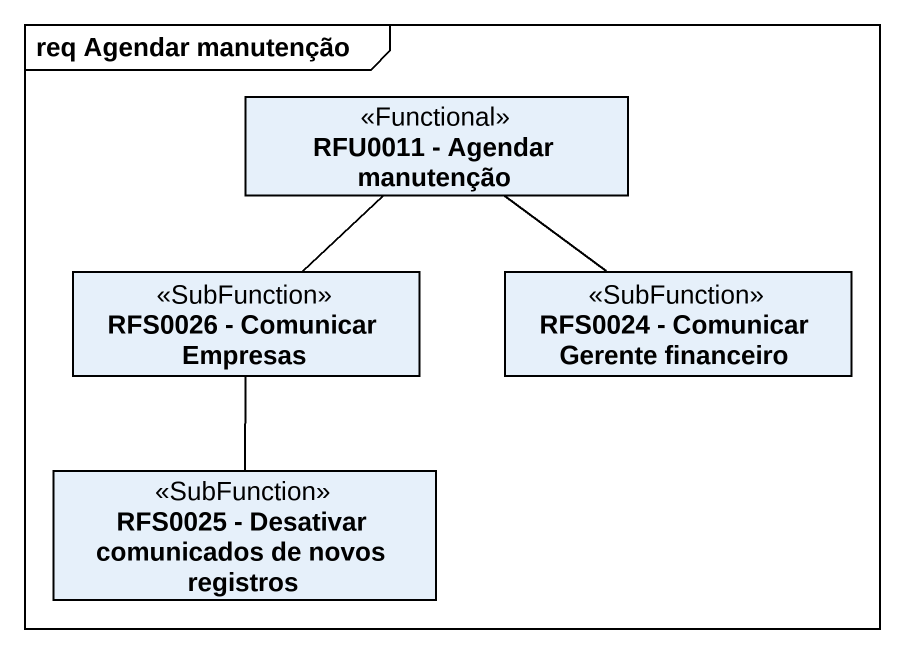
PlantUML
@startuml
mainframe req Agendar manutenção
hide circle
hide empty members
class "RFU0011 - Agendar manutenção" as RFU0011_Agendar_manutenção <<Functional>>
class "RFS0026 - Comunicar Empresas" as RFS0026_Comunicar_Empresas <<SubFunction>>
class "RFS0024 - Comunicar Gerente financeiro" as RFS0024_Comunicar_Gerente <<SubFunction>>
class "RFS0025 - Desativar comunicados de novos registros" as RFS0025_Desativar <<SubFunction>>
RFS0026_Comunicar_Empresas -up- RFU0011_Agendar_manutenção
RFS0024_Comunicar_Gerente -up- RFU0011_Agendar_manutenção
RFS0025_Desativar -up- RFS0026_Comunicar_Empresas
@enduml
